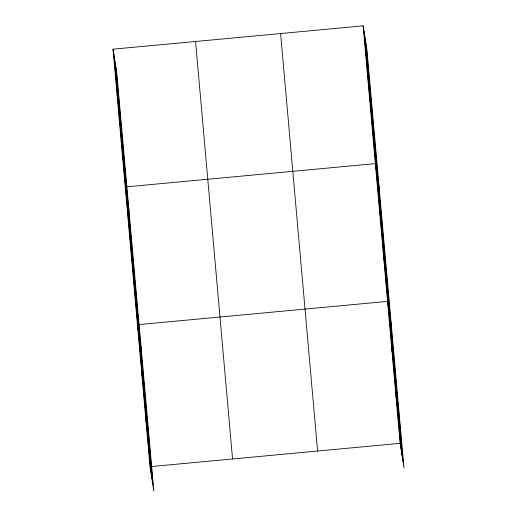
<?xml version="1.0" encoding="UTF-8"?>
<svg xmlns="http://www.w3.org/2000/svg" width="517" height="517" viewBox="0 0 517 517"><rect width="100%" height="100%" fill="white"/><g stroke="black" fill="none" stroke-linecap="round" stroke-linejoin="round"><path stroke-width="0.78" d="M113.023 49.186L116.855 73.666L153.853 491.15L150.02 466.67L113.023 49.186L363.147 25.85L366.98 50.33L403.977 467.814L400.145 443.334L363.147 25.85M150.02 466.67L400.145 443.334M367.212 71.773L368.078 77.285M371.284 117.695L372.15 123.208M379.187 188.098L375.355 163.618L125.23 186.96L129.069 211.44M379.426 209.54L380.286 215.053M383.491 255.463L384.357 260.975M391.395 325.865L387.563 301.385L137.444 324.728L141.277 349.208M391.757 348.704L392.623 354.216M395.951 396.016L396.81 401.528M117.094 95.109L117.96 100.621M121.165 141.038L122.025 146.55M129.302 232.883L130.168 238.395M133.373 278.805L134.239 284.318M141.639 372.04L142.498 377.552M145.826 419.358L146.692 424.871M365.997 44.068L402.995 461.552M364.989 37.625L401.987 455.102M364.007 31.363L401.005 448.846M280.602 33.553L317.6 451.031M195.562 41.489L232.56 458.967M115.879 67.41L152.877 484.888M114.864 60.961L151.862 478.445M113.889 54.699L150.886 472.183"/></g></svg>
